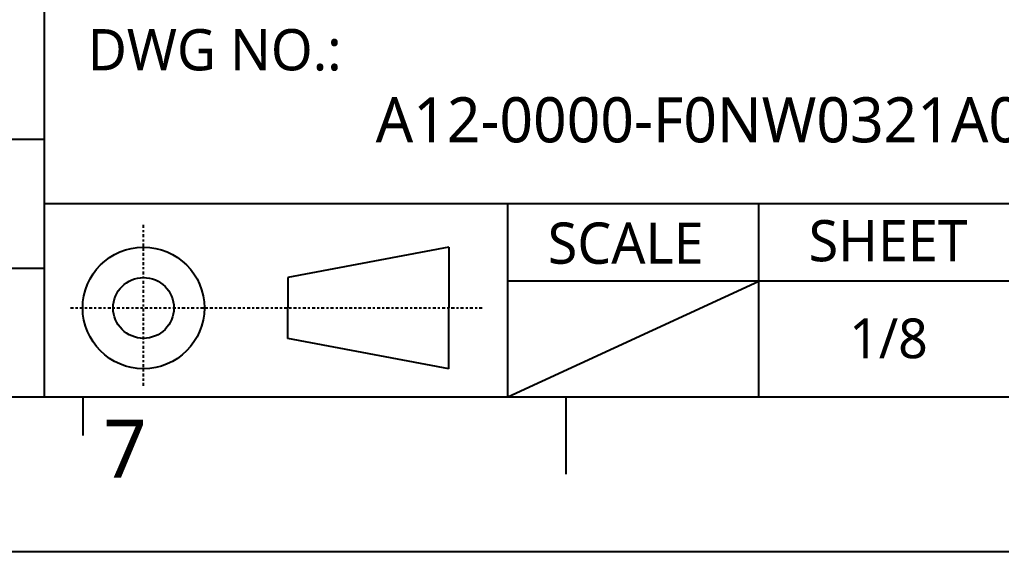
# Model space of a CAD drawing. Header units: millimetres. Extents: x 0 to 379, y 0 to 268.
# Drawn here: x 307.9 to 354.87, y 0 to 25.45 of the extents above; entities that cross this region are included whole.
import ezdxf

# ---------------------------------------------------------------- set-up
doc = ezdxf.new("R2010")
doc.units = ezdxf.units.MM
doc.header["$LTSCALE"] = 7.7
doc.linetypes.add('CENTER', pattern=[0.6, 0.375, -0.075, 0.075, -0.075])
doc.layers.get('0').update_dxf_attribs({"linetype": 'CONTINUOUS'})
doc.layers.add('DIM', color=100, linetype='CONTINUOUS', lineweight=15)
doc.styles.get("Standard").update_dxf_attribs({"font": 'simplex.shx'})

msp = doc.modelspace()

# ---------------------------------------------------------------- linework, layer by layer
for p, q in [((309.079, 7.392), (309.079, 49.896)), ((10.627, 7.392), (367.291, 7.392)), ((310.927, 7.392), (310.927, 5.544)), ((334.027, 7.392), (334.027, 3.696)), ((0, 0), (378.936, 0))]:
    msp.add_line(p, q)
at = {"color": 0}
for p, q in [((309.079, 19.712), (240.703, 19.712)), ((367.291, 16.632), (309.079, 16.632)), ((331.255, 7.392), (331.255, 16.632)), ((343.267, 7.392), (343.267, 16.632)), ((328.427, 14.56), (320.726, 13.105)), ((328.427, 14.56), (328.427, 11.65)), ((263.803, 13.552), (309.079, 13.552)), ((320.726, 13.105), (320.726, 11.65)), ((367.291, 12.936), (331.255, 12.936)), ((331.255, 7.392), (343.267, 12.936)), ((320.726, 10.195), (320.726, 11.65)), ((328.427, 8.739), (328.427, 11.65)), ((328.427, 8.739), (320.726, 10.195))]:
    msp.add_line(p, q, dxfattribs=at)
at = {"color": 0, "linetype": 'CENTER', "ltscale": 0.05}
for p, q in [((313.824, 7.922), (313.824, 15.67)), ((310.332, 11.65), (330.123, 11.65))]:
    msp.add_line(p, q, dxfattribs=at)
at = {"color": 0}
for radius in [2.911, 1.455]:
    msp.add_circle((313.824, 11.65), radius, dxfattribs=at)

# ---------------------------------------------------------------- texts
for s, insert, char_height, width, attachment_point in [('{\\fMicrosoft JhengHei|b0|i0|c136|p0;DWG NO.:}', (311.153, 24.993), 1.9739, 15.78621, 1), ('{\\fMicrosoft JhengHei|b0|i0|c136|p18;A12-0000-F0NW0321A00}', (341.201, 20.638), 2.15964, 36.47105, 5), ('{\\fMicrosoft JhengHei|b0|i0|c136|p0;\\H1.244111x;SCALE} ', (333.166, 15.739), 1.5866, 9.17696, 1), ('{\\fMicrosoft JhengHei|b0|i0|c136|p0;SHEET}', (345.651, 15.855), 1.9739, 7.39966, 1), ('{\\fMicrosoft JhengHei|b0|i0|c136|p0;1/8}', (347.59, 11.145), 1.90392, 10.05116, 1)]:
    msp.add_mtext(s, dxfattribs=dict(at, insert=insert, char_height=char_height, width=width, attachment_point=attachment_point))
at = {"layer": 'DIM', "insert": (311.903, 6.297), "char_height": 2.772, "width": 1.68768, "attachment_point": 1}
msp.add_mtext('{\\fMicrosoft JhengHei|b0|i0|c136|p0;\\C0;7}', dxfattribs=at)

doc.saveas('drawing.dxf')
